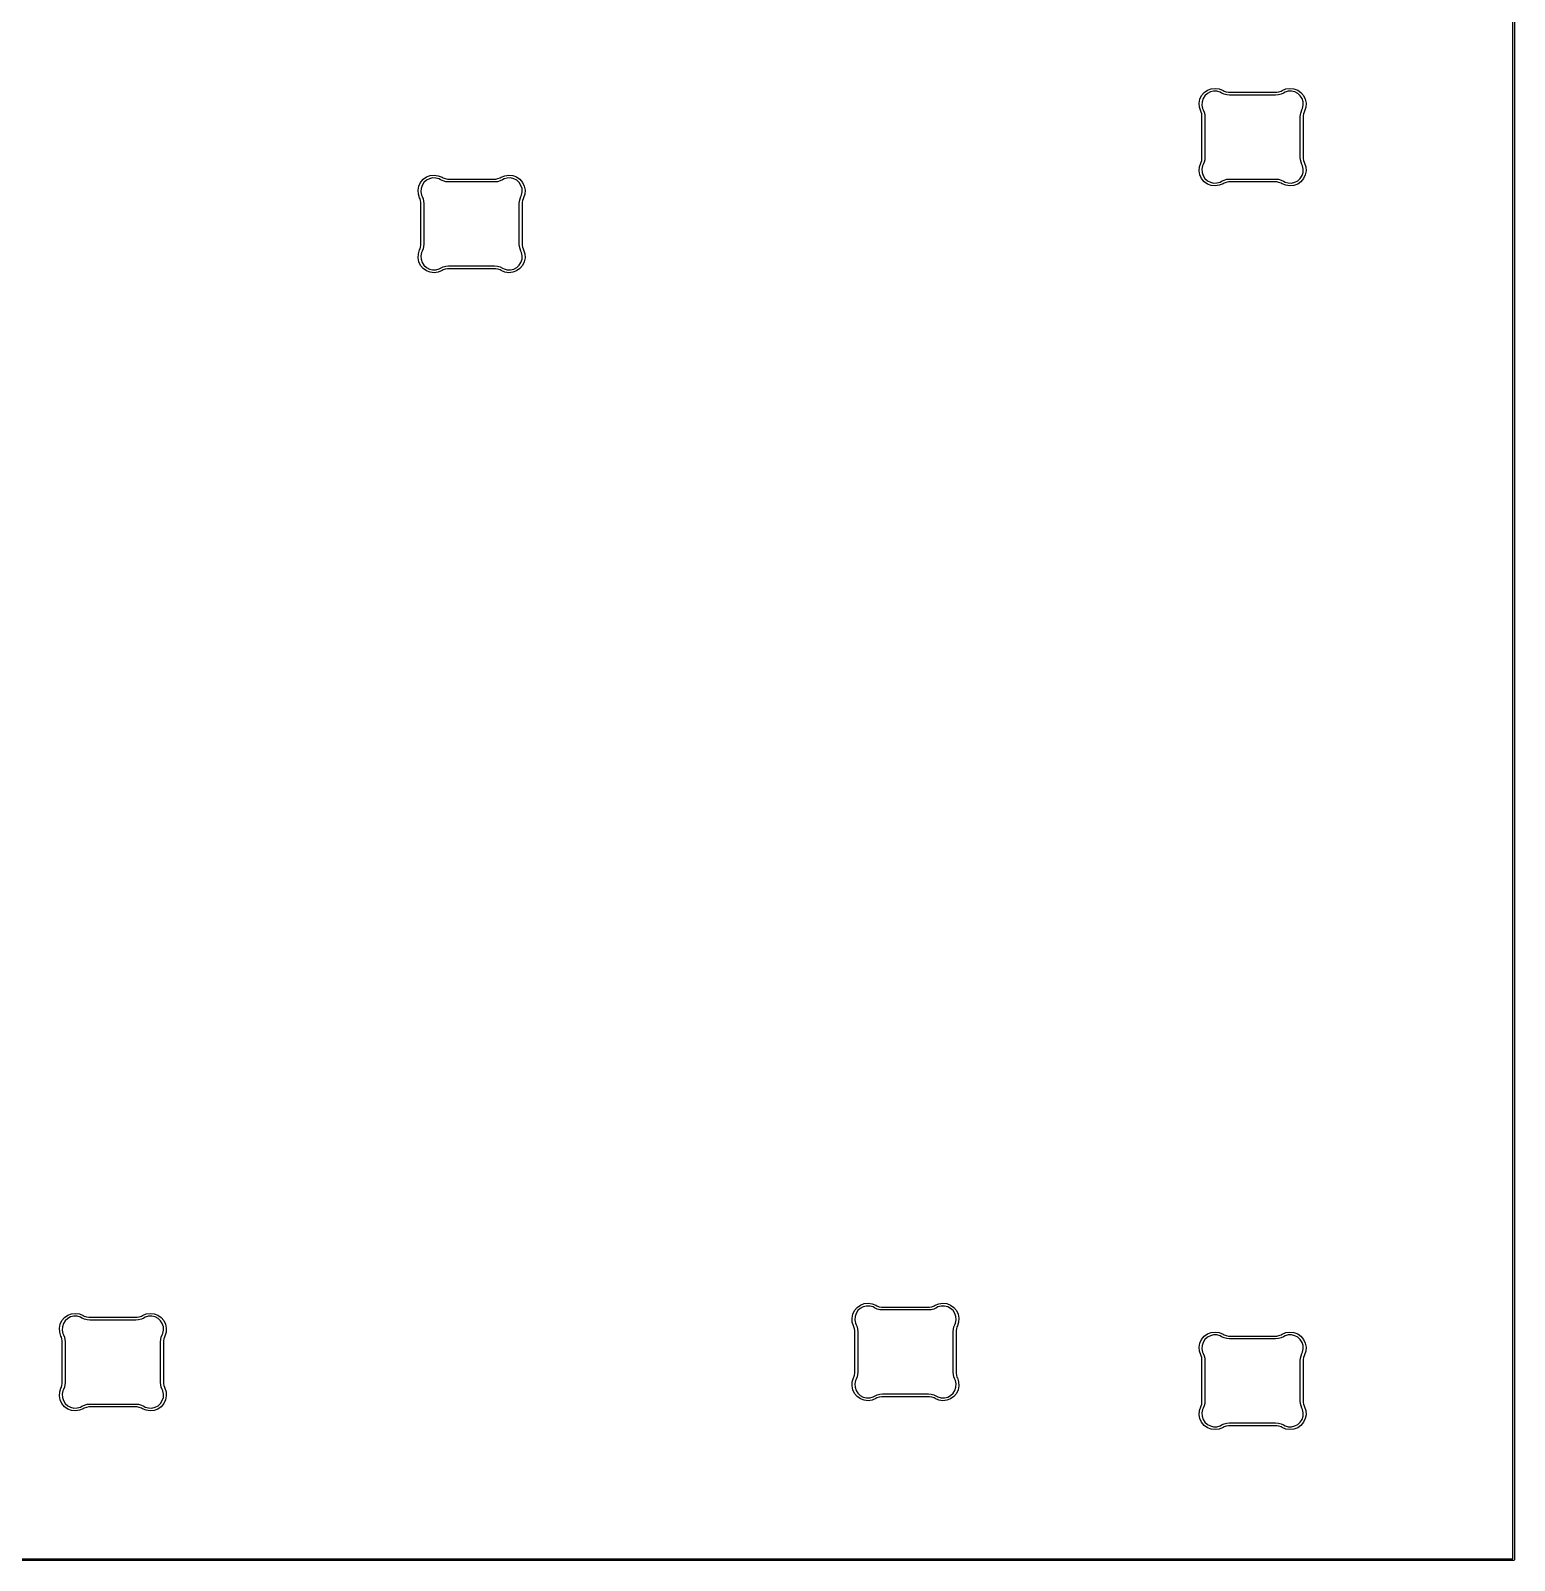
# Model space of a CAD drawing. Header units: millimetres. Extents: x 100 to 199.7, y -145.8 to -46.2.
# Drawn here: x 148.4 to 199.7, y -145.8 to -92.9 of the extents above; entities that cross this region are included whole.
import ezdxf

# ---------------------------------------------------------------- set-up
doc = ezdxf.new("R2010")
doc.units = ezdxf.units.MM
doc.layers.add('Edge.Cuts', color=254, linetype='CONTINUOUS', true_color=0xd0d2cd)

msp = doc.modelspace()

# ---------------------------------------------------------------- linework, layer by layer
at = {"layer": 'Edge.Cuts', "linetype": 'CONTINUOUS'}
for p, q in [((199.614999, -145.755), (199.614999, -46.215)), ((199.664999, -46.19), (199.664999, -145.78)), ((188.792804, -95.289729), (188.852749, -95.16346)), ((188.852749, -95.16346), (188.942589, -95.056379)), ((188.968122, -95.169029), (188.905854, -95.266035)), ((188.942589, -95.056379), (189.05652, -94.975403)), ((189.052832, -95.090851), (188.968122, -95.169029)), ((189.154513, -95.036552), (189.052832, -95.090851)), ((189.05652, -94.975403), (189.187184, -94.925762)), ((189.266598, -95.009638), (189.154513, -95.036552)), ((189.187184, -94.925762), (189.326142, -94.910661)), ((189.381849, -95.011848), (189.266598, -95.009638)), ((189.326142, -94.910661), (189.464419, -94.931077)), ((189.49282, -95.043038), (189.381849, -95.011848)), ((189.464419, -94.931077), (189.593085, -94.98569)), ((189.542633, -95.07203), (189.49282, -95.043038)), ((189.630208, -95.113332), (189.542633, -95.07203)), ((189.593085, -94.98569), (189.627432, -95.00572)), ((189.627432, -95.00572), (189.702065, -95.033179)), ((189.723668, -95.138636), (189.630208, -95.113332)), ((189.702065, -95.033179), (189.780356, -95.047124)), ((189.820117, -95.147159), (189.723668, -95.138636)), ((189.780356, -95.047124), (189.820117, -95.047159)), ((189.820117, -95.047159), (191.40902, -95.047159)), ((191.409022, -95.147159), (189.820117, -95.147159)), ((191.40902, -95.047159), (191.409023, -95.047158)), ((191.40903, -95.147157), (191.409022, -95.147159)), ((191.409023, -95.047158), (191.448784, -95.047123)), ((191.505472, -95.138635), (191.40903, -95.147157)), ((191.448784, -95.047123), (191.527075, -95.033178)), ((191.598932, -95.113331), (191.505472, -95.138635)), ((191.527075, -95.033178), (191.601708, -95.005719)), ((191.686507, -95.072029), (191.598932, -95.113331)), ((191.601708, -95.005719), (191.636055, -94.985689)), ((191.636055, -94.985689), (191.764721, -94.931076)), ((191.73632, -95.043037), (191.686507, -95.072029)), ((191.847291, -95.011847), (191.73632, -95.043037)), ((191.764721, -94.931076), (191.902998, -94.910661)), ((191.962542, -95.009638), (191.847291, -95.011847)), ((191.902998, -94.910661), (192.041956, -94.925762)), ((192.074627, -95.036552), (191.962542, -95.009638)), ((192.041956, -94.925762), (192.17262, -94.975403)), ((192.176308, -95.090851), (192.074627, -95.036552)), ((192.17262, -94.975403), (192.286551, -95.056379)), ((192.261018, -95.169029), (192.176308, -95.090851)), ((192.323286, -95.266035), (192.261018, -95.169029)), ((192.286551, -95.056379), (192.376391, -95.16346)), ((192.376391, -95.16346), (192.436336, -95.289729)), ((188.766624, -95.427032), (188.792804, -95.289729)), ((188.7759, -95.5665), (188.766624, -95.427032)), ((188.820032, -95.699117), (188.7759, -95.5665)), ((188.820033, -95.699123), (188.820032, -95.699117)), ((188.834656, -95.7295), (188.820033, -95.699123)), ((188.854522, -95.793932), (188.834656, -95.7295)), ((188.870051, -95.375606), (188.863024, -95.490663)), ((188.863024, -95.490663), (188.885227, -95.603775)), ((188.905854, -95.266035), (188.870051, -95.375606)), ((188.885227, -95.603775), (188.910137, -95.65575)), ((188.910137, -95.65575), (188.910137, -95.655751)), ((188.910137, -95.655751), (188.910139, -95.655753)), ((188.910139, -95.655753), (188.940148, -95.732252)), ((192.288989, -95.73225), (192.319003, -95.65575)), ((192.319003, -95.65575), (192.343912, -95.603775)), ((192.359089, -95.375606), (192.323286, -95.266035)), ((192.343912, -95.603775), (192.366116, -95.490663)), ((192.366116, -95.490663), (192.359089, -95.375606)), ((192.394482, -95.729501), (192.374614, -95.793932)), ((192.409105, -95.699126), (192.394482, -95.729501)), ((192.453239, -95.5665), (192.409105, -95.699126)), ((192.436336, -95.289729), (192.462516, -95.427032)), ((192.462516, -95.427032), (192.453239, -95.5665)), ((188.86457, -95.860605), (188.854522, -95.793932)), ((188.864571, -95.894316), (188.86457, -95.860605)), ((188.864571, -97.3), (188.864571, -95.894316)), ((188.940148, -95.732252), (188.958428, -95.812367)), ((188.958428, -95.812367), (188.964571, -95.894312)), ((188.964571, -95.894312), (188.96457, -95.894313)), ((188.96457, -95.894313), (188.964571, -95.894316)), ((188.964571, -95.894316), (188.964571, -97.3)), ((192.264569, -95.894316), (192.270708, -95.812368)), ((192.264569, -97.3), (192.264569, -95.894316)), ((192.270708, -95.812368), (192.288989, -95.73225)), ((192.374614, -95.793932), (192.364568, -95.860604)), ((192.364568, -95.860604), (192.364569, -95.894316)), ((192.364569, -95.894316), (192.364569, -97.3)), ((188.864572, -97.333712), (188.864571, -97.3)), ((188.964571, -97.3), (188.958432, -97.381948)), ((192.264569, -97.300001), (192.264569, -97.3)), ((192.270708, -97.381948), (192.264569, -97.300001)), ((192.364569, -97.300001), (192.364568, -97.333713)), ((192.364569, -97.3), (192.364569, -97.300001)), ((188.766623, -97.767283), (188.7759, -97.627815)), ((188.792803, -97.904586), (188.766623, -97.767283)), ((188.7759, -97.627815), (188.820035, -97.495189)), ((188.820035, -97.495187), (188.834658, -97.464815)), ((188.820035, -97.495189), (188.820035, -97.495187)), ((188.834658, -97.464815), (188.854526, -97.400384)), ((188.854526, -97.400384), (188.864572, -97.333712)), ((188.885227, -97.59054), (188.863023, -97.703653)), ((188.863023, -97.703653), (188.87005, -97.81871)), ((188.87005, -97.81871), (188.905853, -97.92828)), ((188.910137, -97.538565), (188.885227, -97.59054)), ((188.940151, -97.462066), (188.910137, -97.538565)), ((188.958432, -97.381948), (188.940151, -97.462066)), ((192.288989, -97.462066), (192.270708, -97.381948)), ((192.319001, -97.538562), (192.288989, -97.462066)), ((192.319002, -97.538566), (192.319001, -97.538562)), ((192.343912, -97.59054), (192.319002, -97.538566)), ((192.323285, -97.92828), (192.359088, -97.81871)), ((192.366116, -97.703653), (192.343912, -97.59054)), ((192.359088, -97.81871), (192.366116, -97.703653)), ((192.364568, -97.333713), (192.374614, -97.400385)), ((192.374614, -97.400385), (192.394482, -97.464815)), ((192.394482, -97.464815), (192.409103, -97.495187)), ((192.409103, -97.495187), (192.409106, -97.49519)), ((192.409106, -97.49519), (192.453239, -97.627816)), ((192.462516, -97.767284), (192.436336, -97.904586)), ((192.453239, -97.627816), (192.462516, -97.767284)), ((161.766626, -98.427032), (161.792806, -98.289729)), ((161.792806, -98.289729), (161.852751, -98.16346)), ((161.852751, -98.16346), (161.942591, -98.056379)), ((161.870053, -98.375606), (161.863026, -98.490663)), ((161.905856, -98.266035), (161.870053, -98.375606)), ((161.968124, -98.169029), (161.905856, -98.266035)), ((161.942591, -98.056379), (162.056522, -97.975403)), ((162.052834, -98.090851), (161.968124, -98.169029)), ((162.154515, -98.036552), (162.052834, -98.090851)), ((162.056522, -97.975403), (162.187186, -97.925762)), ((162.2666, -98.009638), (162.154515, -98.036552)), ((162.187186, -97.925762), (162.326144, -97.910661)), ((162.381851, -98.011847), (162.2666, -98.009638)), ((162.326144, -97.910661), (162.464421, -97.931076)), ((162.492822, -98.043037), (162.381851, -98.011847)), ((162.464421, -97.931076), (162.593087, -97.985689)), ((162.542635, -98.072029), (162.492822, -98.043037)), ((162.63021, -98.113331), (162.542635, -98.072029)), ((162.593087, -97.985689), (162.627434, -98.005719)), ((162.627434, -98.005719), (162.702067, -98.033178)), ((162.72367, -98.138635), (162.63021, -98.113331)), ((162.702067, -98.033178), (162.780358, -98.047123)), ((162.820111, -98.147157), (162.72367, -98.138635)), ((162.780358, -98.047123), (162.820119, -98.047158)), ((162.82012, -98.147159), (162.820111, -98.147157)), ((162.820119, -98.047158), (162.820122, -98.047159)), ((164.409025, -98.147159), (162.82012, -98.147159)), ((162.820122, -98.047159), (164.409025, -98.047159)), ((164.409025, -98.047159), (164.448786, -98.047124)), ((164.505474, -98.138636), (164.409025, -98.147159)), ((164.448786, -98.047124), (164.527077, -98.033179)), ((164.598934, -98.113332), (164.505474, -98.138636)), ((164.527077, -98.033179), (164.60171, -98.00572)), ((164.686509, -98.07203), (164.598934, -98.113332)), ((164.60171, -98.00572), (164.636057, -97.98569)), ((164.636057, -97.98569), (164.764723, -97.931077)), ((164.736322, -98.043038), (164.686509, -98.07203)), ((164.847293, -98.011848), (164.736322, -98.043038)), ((164.764723, -97.931077), (164.903, -97.910662)), ((164.962543, -98.009639), (164.847293, -98.011848)), ((164.903, -97.910662), (165.041958, -97.925763)), ((165.074629, -98.036553), (164.962543, -98.009639)), ((165.041958, -97.925763), (165.172622, -97.975404)), ((165.17631, -98.090852), (165.074629, -98.036553)), ((165.172622, -97.975404), (165.286553, -98.05638)), ((165.26102, -98.169029), (165.17631, -98.090852)), ((165.323287, -98.266036), (165.26102, -98.169029)), ((165.286553, -98.05638), (165.376392, -98.163461)), ((165.359091, -98.375606), (165.323287, -98.266036)), ((165.366118, -98.490663), (165.359091, -98.375606)), ((165.376392, -98.163461), (165.436338, -98.28973)), ((165.436338, -98.28973), (165.462518, -98.427032)), ((188.852748, -98.030856), (188.792803, -97.904586)), ((188.942588, -98.137937), (188.852748, -98.030856)), ((188.905853, -97.92828), (188.968121, -98.025287)), ((189.056519, -98.218913), (188.942588, -98.137937)), ((188.968121, -98.025287), (189.052831, -98.103465)), ((189.052831, -98.103465), (189.154512, -98.157764)), ((189.187183, -98.268555), (189.056519, -98.218913)), ((189.154512, -98.157764), (189.266598, -98.184679)), ((189.326142, -98.283655), (189.187183, -98.268555)), ((189.266598, -98.184679), (189.381848, -98.182469)), ((189.464419, -98.26324), (189.326142, -98.283655)), ((189.381848, -98.182469), (189.49282, -98.151279)), ((189.593085, -98.208627), (189.464419, -98.26324)), ((189.49282, -98.151279), (189.542633, -98.122287)), ((189.542633, -98.122287), (189.630208, -98.080985)), ((189.627432, -98.188597), (189.593085, -98.208627)), ((189.702065, -98.161138), (189.627432, -98.188597)), ((189.630208, -98.080985), (189.723668, -98.055681)), ((189.780356, -98.147192), (189.702065, -98.161138)), ((189.723668, -98.055681), (189.820118, -98.047158)), ((189.820118, -98.147158), (189.780356, -98.147192)), ((189.820118, -98.047158), (191.409022, -98.047158)), ((191.409022, -98.147158), (189.820118, -98.147158)), ((191.409022, -98.047158), (191.505471, -98.055681)), ((191.448783, -98.147193), (191.409022, -98.147158)), ((191.527074, -98.161138), (191.448783, -98.147193)), ((191.505471, -98.055681), (191.598931, -98.080985)), ((191.601707, -98.188597), (191.527074, -98.161138)), ((191.598931, -98.080985), (191.686497, -98.122282)), ((191.636054, -98.208627), (191.601707, -98.188597)), ((191.636065, -98.208629), (191.636054, -98.208627)), ((191.764721, -98.263238), (191.636065, -98.208629)), ((191.686497, -98.122282), (191.686507, -98.122285)), ((191.686507, -98.122285), (191.73632, -98.151277)), ((191.73632, -98.151277), (191.847291, -98.182467)), ((191.902998, -98.283653), (191.764721, -98.263238)), ((191.847291, -98.182467), (191.962541, -98.184676)), ((192.041956, -98.268553), (191.902998, -98.283653)), ((191.962541, -98.184676), (192.074626, -98.157762)), ((192.17262, -98.218911), (192.041956, -98.268553)), ((192.074626, -98.157762), (192.176308, -98.103463)), ((192.28655, -98.137935), (192.17262, -98.218911)), ((192.176308, -98.103463), (192.261017, -98.025286)), ((192.261017, -98.025286), (192.323285, -97.92828)), ((192.37639, -98.030855), (192.28655, -98.137935)), ((192.436336, -97.904586), (192.37639, -98.030855)), ((161.775903, -98.5665), (161.766626, -98.427032)), ((161.820037, -98.699126), (161.775903, -98.5665)), ((161.83466, -98.729501), (161.820037, -98.699126)), ((161.854528, -98.793932), (161.83466, -98.729501)), ((161.864574, -98.860604), (161.854528, -98.793932)), ((161.863026, -98.490663), (161.88523, -98.603775)), ((161.864573, -98.894315), (161.864574, -98.860604)), ((161.864573, -98.894316), (161.864573, -98.894315)), ((161.864573, -100.3), (161.864573, -98.894316)), ((161.88523, -98.603775), (161.910139, -98.65575)), ((161.910139, -98.65575), (161.940153, -98.73225)), ((161.940153, -98.73225), (161.958434, -98.812368)), ((161.958434, -98.812368), (161.964573, -98.894315)), ((161.964573, -98.894315), (161.964573, -98.894316)), ((161.964573, -98.894316), (161.964573, -100.3)), ((165.264571, -98.894315), (165.27071, -98.812368)), ((165.264571, -98.894316), (165.264571, -98.894315)), ((165.264571, -100.3), (165.264571, -98.894316)), ((165.27071, -98.812368), (165.288991, -98.73225)), ((165.288991, -98.73225), (165.319003, -98.655753)), ((165.319003, -98.655753), (165.319004, -98.65575)), ((165.319004, -98.65575), (165.343914, -98.603775)), ((165.343914, -98.603775), (165.366118, -98.490663)), ((165.374616, -98.793931), (165.36457, -98.860603)), ((165.36457, -98.860603), (165.364571, -98.894315)), ((165.364571, -98.894315), (165.364571, -98.894316)), ((165.364571, -98.894316), (165.364571, -100.3)), ((165.394484, -98.729501), (165.374616, -98.793931)), ((165.409105, -98.699128), (165.394484, -98.729501)), ((165.409108, -98.699126), (165.409105, -98.699128)), ((165.453241, -98.5665), (165.409108, -98.699126)), ((165.462518, -98.427032), (165.453241, -98.5665)), ((161.820038, -100.495187), (161.83466, -100.464815)), ((161.83466, -100.464815), (161.854528, -100.400385)), ((161.854528, -100.400385), (161.864574, -100.333713)), ((161.864573, -100.300001), (161.864573, -100.3)), ((161.864574, -100.333713), (161.864573, -100.300001)), ((161.940153, -100.462066), (161.91014, -100.538562)), ((161.958434, -100.381948), (161.940153, -100.462066)), ((161.964573, -100.300001), (161.958434, -100.381948)), ((161.964573, -100.3), (161.964573, -100.300001)), ((165.27071, -100.381948), (165.264571, -100.3)), ((165.288991, -100.462066), (165.27071, -100.381948)), ((165.319005, -100.538565), (165.288991, -100.462066)), ((165.364571, -100.3), (165.36457, -100.333712)), ((165.36457, -100.333712), (165.374616, -100.400384)), ((165.374616, -100.400384), (165.394484, -100.464815)), ((165.394484, -100.464815), (165.409106, -100.495187)), ((161.766626, -100.767284), (161.775903, -100.627816)), ((161.792806, -100.904586), (161.766626, -100.767284)), ((161.775903, -100.627816), (161.820036, -100.49519)), ((161.852752, -101.030855), (161.792806, -100.904586)), ((161.820036, -100.49519), (161.820038, -100.495187)), ((161.88523, -100.59054), (161.863026, -100.703653)), ((161.863026, -100.703653), (161.870054, -100.81871)), ((161.870054, -100.81871), (161.905857, -100.92828)), ((161.91014, -100.538566), (161.88523, -100.59054)), ((161.905857, -100.92828), (161.968125, -101.025286)), ((161.91014, -100.538562), (161.91014, -100.538566)), ((165.261021, -101.025287), (165.323289, -100.92828)), ((165.343915, -100.59054), (165.319005, -100.538565)), ((165.323289, -100.92828), (165.359092, -100.81871)), ((165.366119, -100.703653), (165.343915, -100.59054)), ((165.359092, -100.81871), (165.366119, -100.703653)), ((165.436339, -100.904586), (165.376394, -101.030856)), ((165.409106, -100.495187), (165.409107, -100.495189)), ((165.409107, -100.495189), (165.453242, -100.627815)), ((165.462519, -100.767283), (165.436339, -100.904586)), ((165.453242, -100.627815), (165.462519, -100.767283)), ((161.942592, -101.137935), (161.852752, -101.030855)), ((162.056522, -101.218911), (161.942592, -101.137935)), ((161.968125, -101.025286), (162.052834, -101.103463)), ((162.052834, -101.103463), (162.154516, -101.157762)), ((162.187186, -101.268553), (162.056522, -101.218911)), ((162.154516, -101.157762), (162.266601, -101.184676)), ((162.326144, -101.283653), (162.187186, -101.268553)), ((162.266601, -101.184676), (162.381851, -101.182467)), ((162.464421, -101.263238), (162.326144, -101.283653)), ((162.381851, -101.182467), (162.492822, -101.151277)), ((162.593076, -101.208629), (162.464421, -101.263238)), ((162.492822, -101.151277), (162.542635, -101.122285)), ((162.542635, -101.122285), (162.542644, -101.122282)), ((162.542644, -101.122282), (162.630211, -101.080985)), ((162.593088, -101.208627), (162.593076, -101.208629)), ((162.627435, -101.188597), (162.593088, -101.208627)), ((162.702068, -101.161138), (162.627435, -101.188597)), ((162.630211, -101.080985), (162.723671, -101.055681)), ((162.780359, -101.147193), (162.702068, -101.161138)), ((162.723671, -101.055681), (162.82012, -101.047158)), ((162.82012, -101.147158), (162.780359, -101.147193)), ((162.82012, -101.047158), (164.409024, -101.047158)), ((164.409024, -101.147158), (162.82012, -101.147158)), ((164.409024, -101.047158), (164.505474, -101.055681)), ((164.448786, -101.147192), (164.409024, -101.147158)), ((164.527077, -101.161138), (164.448786, -101.147192)), ((164.505474, -101.055681), (164.598934, -101.080985)), ((164.60171, -101.188597), (164.527077, -101.161138)), ((164.598934, -101.080985), (164.686509, -101.122287)), ((164.636057, -101.208627), (164.60171, -101.188597)), ((164.764723, -101.26324), (164.636057, -101.208627)), ((164.686509, -101.122287), (164.736322, -101.151279)), ((164.736322, -101.151279), (164.847294, -101.182469)), ((164.903, -101.283655), (164.764723, -101.26324)), ((164.847294, -101.182469), (164.962544, -101.184679)), ((165.041959, -101.268555), (164.903, -101.283655)), ((164.962544, -101.184679), (165.07463, -101.157764)), ((165.172623, -101.218913), (165.041959, -101.268555)), ((165.07463, -101.157764), (165.176311, -101.103465)), ((165.286554, -101.137937), (165.172623, -101.218913)), ((165.176311, -101.103465), (165.261021, -101.025287)), ((165.376394, -101.030856), (165.286554, -101.137937)), ((176.942591, -137.056379), (177.056522, -136.975403)), ((177.056522, -136.975403), (177.187186, -136.925762)), ((177.187186, -136.925762), (177.326144, -136.910661)), ((177.326144, -136.910661), (177.464421, -136.931076)), ((177.464421, -136.931076), (177.593087, -136.985689)), ((177.593087, -136.985689), (177.627434, -137.005719)), ((179.60171, -137.00572), (179.636057, -136.98569)), ((179.636057, -136.98569), (179.764723, -136.931077)), ((179.764723, -136.931077), (179.903, -136.910662)), ((179.903, -136.910662), (180.041958, -136.925763)), ((180.041958, -136.925763), (180.172622, -136.975404)), ((180.172622, -136.975404), (180.286553, -137.05638)), ((149.45275, -137.516302), (149.54259, -137.409221)), ((149.54259, -137.409221), (149.656521, -137.328245)), ((149.652833, -137.443693), (149.568123, -137.521871)), ((149.754514, -137.389394), (149.652833, -137.443693)), ((149.656521, -137.328245), (149.787185, -137.278604)), ((149.866599, -137.36248), (149.754514, -137.389394)), ((149.787185, -137.278604), (149.926143, -137.263503)), ((149.98185, -137.36469), (149.866599, -137.36248)), ((149.926143, -137.263503), (150.06442, -137.283919)), ((150.092821, -137.39588), (149.98185, -137.36469)), ((150.06442, -137.283919), (150.193086, -137.338532)), ((150.142634, -137.424872), (150.092821, -137.39588)), ((150.230209, -137.466174), (150.142634, -137.424872)), ((150.193086, -137.338532), (150.227433, -137.358562)), ((150.227433, -137.358562), (150.302066, -137.386021)), ((150.323669, -137.491478), (150.230209, -137.466174)), ((150.302066, -137.386021), (150.380357, -137.399966)), ((150.420118, -137.500001), (150.323669, -137.491478)), ((150.380357, -137.399966), (150.420118, -137.400001)), ((150.420118, -137.400001), (152.009021, -137.400001)), ((152.009023, -137.500001), (150.420118, -137.500001)), ((152.009021, -137.400001), (152.009024, -137.4)), ((152.009031, -137.499999), (152.009023, -137.500001)), ((152.009024, -137.4), (152.048785, -137.399965)), ((152.105473, -137.491477), (152.009031, -137.499999)), ((152.048785, -137.399965), (152.127076, -137.38602)), ((152.198933, -137.466173), (152.105473, -137.491477)), ((152.127076, -137.38602), (152.201709, -137.358561)), ((152.286508, -137.424871), (152.198933, -137.466173)), ((152.201709, -137.358561), (152.236056, -137.338531)), ((152.236056, -137.338531), (152.364722, -137.283918)), ((152.336321, -137.395879), (152.286508, -137.424871)), ((152.447292, -137.364689), (152.336321, -137.395879)), ((152.364722, -137.283918), (152.502999, -137.263503)), ((152.562543, -137.36248), (152.447292, -137.364689)), ((152.502999, -137.263503), (152.641957, -137.278604)), ((152.674628, -137.389394), (152.562543, -137.36248)), ((152.641957, -137.278604), (152.772621, -137.328245)), ((152.776309, -137.443693), (152.674628, -137.389394)), ((152.772621, -137.328245), (152.886552, -137.409221)), ((152.861019, -137.521871), (152.776309, -137.443693)), ((152.886552, -137.409221), (152.976392, -137.516302)), ((176.766626, -137.427032), (176.792806, -137.289729)), ((176.775903, -137.5665), (176.766626, -137.427032)), ((176.792806, -137.289729), (176.852751, -137.16346)), ((176.852751, -137.16346), (176.942591, -137.056379)), ((176.870053, -137.375606), (176.863026, -137.490663)), ((176.863026, -137.490663), (176.88523, -137.603775)), ((176.905856, -137.266035), (176.870053, -137.375606)), ((176.968124, -137.169029), (176.905856, -137.266035)), ((177.052834, -137.090851), (176.968124, -137.169029)), ((177.154515, -137.036552), (177.052834, -137.090851)), ((177.2666, -137.009638), (177.154515, -137.036552)), ((177.381851, -137.011847), (177.2666, -137.009638)), ((177.492822, -137.043037), (177.381851, -137.011847)), ((177.542635, -137.072029), (177.492822, -137.043037)), ((177.63021, -137.113331), (177.542635, -137.072029)), ((177.627434, -137.005719), (177.702067, -137.033178)), ((177.72367, -137.138635), (177.63021, -137.113331)), ((177.702067, -137.033178), (177.780358, -137.047123)), ((177.820111, -137.147157), (177.72367, -137.138635)), ((177.780358, -137.047123), (177.820119, -137.047158)), ((177.82012, -137.147159), (177.820111, -137.147157)), ((177.820119, -137.047158), (177.820122, -137.047159)), ((179.409025, -137.147159), (177.82012, -137.147159)), ((177.820122, -137.047159), (179.409025, -137.047159)), ((179.409025, -137.047159), (179.448786, -137.047124)), ((179.505474, -137.138636), (179.409025, -137.147159)), ((179.448786, -137.047124), (179.527077, -137.033179)), ((179.598934, -137.113332), (179.505474, -137.138636)), ((179.527077, -137.033179), (179.60171, -137.00572)), ((179.686509, -137.07203), (179.598934, -137.113332)), ((179.736322, -137.043038), (179.686509, -137.07203)), ((179.847293, -137.011848), (179.736322, -137.043038)), ((179.962543, -137.009639), (179.847293, -137.011848)), ((180.074629, -137.036553), (179.962543, -137.009639)), ((180.17631, -137.090852), (180.074629, -137.036553)), ((180.26102, -137.169029), (180.17631, -137.090852)), ((180.323287, -137.266036), (180.26102, -137.169029)), ((180.286553, -137.05638), (180.376392, -137.163461)), ((180.359091, -137.375606), (180.323287, -137.266036)), ((180.343914, -137.603775), (180.366118, -137.490663)), ((180.366118, -137.490663), (180.359091, -137.375606)), ((180.376392, -137.163461), (180.436338, -137.28973)), ((180.436338, -137.28973), (180.462518, -137.427032)), ((180.462518, -137.427032), (180.453241, -137.5665)), ((149.366625, -137.779874), (149.392805, -137.642571)), ((149.375901, -137.919342), (149.366625, -137.779874)), ((149.420033, -138.051959), (149.375901, -137.919342)), ((149.392805, -137.642571), (149.45275, -137.516302)), ((149.470052, -137.728448), (149.463025, -137.843505)), ((149.463025, -137.843505), (149.485228, -137.956617)), ((149.505855, -137.618877), (149.470052, -137.728448)), ((149.485228, -137.956617), (149.510138, -138.008592)), ((149.568123, -137.521871), (149.505855, -137.618877)), ((149.510138, -138.008592), (149.510138, -138.008593)), ((149.510138, -138.008593), (149.51014, -138.008595)), ((149.51014, -138.008595), (149.540149, -138.085094)), ((152.923287, -137.618877), (152.861019, -137.521871)), ((152.88899, -138.085092), (152.919004, -138.008592)), ((152.919004, -138.008592), (152.943913, -137.956617)), ((152.95909, -137.728448), (152.923287, -137.618877)), ((152.943913, -137.956617), (152.966117, -137.843505)), ((152.966117, -137.843505), (152.95909, -137.728448)), ((152.976392, -137.516302), (153.036337, -137.642571)), ((153.05324, -137.919342), (153.009106, -138.051968)), ((153.036337, -137.642571), (153.062517, -137.779874)), ((153.062517, -137.779874), (153.05324, -137.919342)), ((176.820037, -137.699126), (176.775903, -137.5665)), ((176.83466, -137.729501), (176.820037, -137.699126)), ((176.854528, -137.793932), (176.83466, -137.729501)), ((176.864574, -137.860604), (176.854528, -137.793932)), ((176.864573, -137.894315), (176.864574, -137.860604)), ((176.864573, -137.894316), (176.864573, -137.894315)), ((176.864573, -139.3), (176.864573, -137.894316)), ((176.88523, -137.603775), (176.910139, -137.65575)), ((176.910139, -137.65575), (176.940153, -137.73225)), ((176.940153, -137.73225), (176.958434, -137.812368)), ((176.958434, -137.812368), (176.964573, -137.894315)), ((176.964573, -137.894315), (176.964573, -137.894316)), ((176.964573, -137.894316), (176.964573, -139.3)), ((180.264571, -137.894315), (180.27071, -137.812368)), ((180.264571, -137.894316), (180.264571, -137.894315)), ((180.264571, -139.3), (180.264571, -137.894316)), ((180.27071, -137.812368), (180.288991, -137.73225)), ((180.288991, -137.73225), (180.319003, -137.655753)), ((180.319003, -137.655753), (180.319004, -137.65575)), ((180.319004, -137.65575), (180.343914, -137.603775)), ((180.374616, -137.793931), (180.36457, -137.860603)), ((180.36457, -137.860603), (180.364571, -137.894315)), ((180.364571, -137.894315), (180.364571, -137.894316)), ((180.364571, -137.894316), (180.364571, -139.3)), ((180.394484, -137.729501), (180.374616, -137.793931)), ((180.409105, -137.699128), (180.394484, -137.729501)), ((180.409108, -137.699126), (180.409105, -137.699128)), ((180.453241, -137.5665), (180.409108, -137.699126)), ((188.942589, -138.056379), (189.05652, -137.975403)), ((189.154513, -138.036552), (189.052832, -138.090851)), ((189.05652, -137.975403), (189.187184, -137.925762)), ((189.266598, -138.009638), (189.154513, -138.036552)), ((189.187184, -137.925762), (189.326142, -137.910661)), ((189.381849, -138.011848), (189.266598, -138.009638)), ((189.326142, -137.910661), (189.464419, -137.931077)), ((189.49282, -138.043038), (189.381849, -138.011848)), ((189.464419, -137.931077), (189.593085, -137.98569)), ((189.542633, -138.07203), (189.49282, -138.043038)), ((189.593085, -137.98569), (189.627432, -138.00572)), ((189.627432, -138.00572), (189.702065, -138.033179)), ((189.702065, -138.033179), (189.780356, -138.047124)), ((191.448784, -138.047123), (191.527075, -138.033178)), ((191.527075, -138.033178), (191.601708, -138.005719)), ((191.601708, -138.005719), (191.636055, -137.985689)), ((191.636055, -137.985689), (191.764721, -137.931076)), ((191.73632, -138.043037), (191.686507, -138.072029)), ((191.847291, -138.011847), (191.73632, -138.043037)), ((191.764721, -137.931076), (191.902998, -137.910661)), ((191.962542, -138.009638), (191.847291, -138.011847)), ((191.902998, -137.910661), (192.041956, -137.925762)), ((192.074627, -138.036552), (191.962542, -138.009638)), ((192.041956, -137.925762), (192.17262, -137.975403)), ((192.176308, -138.090851), (192.074627, -138.036552)), ((192.17262, -137.975403), (192.286551, -138.056379)), ((149.420034, -138.051965), (149.420033, -138.051959)), ((149.434657, -138.082342), (149.420034, -138.051965)), ((149.454523, -138.146774), (149.434657, -138.082342)), ((149.464571, -138.213447), (149.454523, -138.146774)), ((149.464572, -138.247158), (149.464571, -138.213447)), ((149.464572, -139.652842), (149.464572, -138.247158)), ((149.540149, -138.085094), (149.558429, -138.165209)), ((149.558429, -138.165209), (149.564572, -138.247154)), ((149.564572, -138.247154), (149.564571, -138.247155)), ((149.564571, -138.247155), (149.564572, -138.247158)), ((149.564572, -138.247158), (149.564572, -139.652842)), ((152.86457, -138.247158), (152.870709, -138.16521)), ((152.86457, -139.652842), (152.86457, -138.247158)), ((152.870709, -138.16521), (152.88899, -138.085092)), ((152.974615, -138.146774), (152.964569, -138.213446)), ((152.964569, -138.213446), (152.96457, -138.247158)), ((152.96457, -138.247158), (152.96457, -139.652842)), ((152.994483, -138.082343), (152.974615, -138.146774)), ((153.009106, -138.051968), (152.994483, -138.082343)), ((188.766624, -138.427032), (188.792804, -138.289729)), ((188.7759, -138.5665), (188.766624, -138.427032)), ((188.820032, -138.699117), (188.7759, -138.5665)), ((188.792804, -138.289729), (188.852749, -138.16346)), ((188.852749, -138.16346), (188.942589, -138.056379)), ((188.870051, -138.375606), (188.863024, -138.490663)), ((188.863024, -138.490663), (188.885227, -138.603775)), ((188.905854, -138.266035), (188.870051, -138.375606)), ((188.968122, -138.169029), (188.905854, -138.266035)), ((189.052832, -138.090851), (188.968122, -138.169029)), ((189.630208, -138.113332), (189.542633, -138.07203)), ((189.723668, -138.138636), (189.630208, -138.113332)), ((189.820117, -138.147159), (189.723668, -138.138636)), ((189.780356, -138.047124), (189.820117, -138.047159)), ((189.820117, -138.047159), (191.40902, -138.047159)), ((191.409022, -138.147159), (189.820117, -138.147159)), ((191.40902, -138.047159), (191.409023, -138.047158)), ((191.40903, -138.147157), (191.409022, -138.147159)), ((191.409023, -138.047158), (191.448784, -138.047123)), ((191.505472, -138.138635), (191.40903, -138.147157)), ((191.598932, -138.113331), (191.505472, -138.138635)), ((191.686507, -138.072029), (191.598932, -138.113331)), ((192.261018, -138.169029), (192.176308, -138.090851)), ((192.323286, -138.266035), (192.261018, -138.169029)), ((192.286551, -138.056379), (192.376391, -138.16346)), ((192.359089, -138.375606), (192.323286, -138.266035)), ((192.343912, -138.603775), (192.366116, -138.490663)), ((192.366116, -138.490663), (192.359089, -138.375606)), ((192.376391, -138.16346), (192.436336, -138.289729)), ((192.453239, -138.5665), (192.409105, -138.699126)), ((192.436336, -138.289729), (192.462516, -138.427032)), ((192.462516, -138.427032), (192.453239, -138.5665)), ((188.820033, -138.699123), (188.820032, -138.699117)), ((188.834656, -138.7295), (188.820033, -138.699123)), ((188.854522, -138.793932), (188.834656, -138.7295)), ((188.86457, -138.860605), (188.854522, -138.793932)), ((188.864571, -138.894316), (188.86457, -138.860605)), ((188.864571, -140.3), (188.864571, -138.894316)), ((188.885227, -138.603775), (188.910137, -138.65575)), ((188.910137, -138.65575), (188.910137, -138.655751)), ((188.910137, -138.655751), (188.910139, -138.655753)), ((188.910139, -138.655753), (188.940148, -138.732252)), ((188.940148, -138.732252), (188.958428, -138.812367)), ((188.958428, -138.812367), (188.964571, -138.894312)), ((188.964571, -138.894312), (188.96457, -138.894313)), ((188.96457, -138.894313), (188.964571, -138.894316)), ((188.964571, -138.894316), (188.964571, -140.3)), ((192.264569, -138.894316), (192.270708, -138.812368)), ((192.264569, -140.3), (192.264569, -138.894316)), ((192.270708, -138.812368), (192.288989, -138.73225)), ((192.288989, -138.73225), (192.319003, -138.65575)), ((192.319003, -138.65575), (192.343912, -138.603775)), ((192.374614, -138.793932), (192.364568, -138.860604)), ((192.364568, -138.860604), (192.364569, -138.894316)), ((192.364569, -138.894316), (192.364569, -140.3)), ((192.394482, -138.729501), (192.374614, -138.793932)), ((192.409105, -138.699126), (192.394482, -138.729501)), ((176.766626, -139.767284), (176.775903, -139.627816)), ((176.775903, -139.627816), (176.820036, -139.49519)), ((176.820036, -139.49519), (176.820038, -139.495187)), ((176.820038, -139.495187), (176.83466, -139.464815)), ((176.83466, -139.464815), (176.854528, -139.400385)), ((176.854528, -139.400385), (176.864574, -139.333713)), ((176.88523, -139.59054), (176.863026, -139.703653)), ((176.864573, -139.300001), (176.864573, -139.3)), ((176.864574, -139.333713), (176.864573, -139.300001)), ((176.91014, -139.538566), (176.88523, -139.59054)), ((176.940153, -139.462066), (176.91014, -139.538562)), ((176.91014, -139.538562), (176.91014, -139.538566)), ((176.958434, -139.381948), (176.940153, -139.462066)), ((176.964573, -139.300001), (176.958434, -139.381948)), ((176.964573, -139.3), (176.964573, -139.300001)), ((180.27071, -139.381948), (180.264571, -139.3)), ((180.288991, -139.462066), (180.27071, -139.381948)), ((180.319005, -139.538565), (180.288991, -139.462066)), ((180.343915, -139.59054), (180.319005, -139.538565)), ((180.366119, -139.703653), (180.343915, -139.59054)), ((180.364571, -139.3), (180.36457, -139.333712)), ((180.36457, -139.333712), (180.374616, -139.400384)), ((180.374616, -139.400384), (180.394484, -139.464815)), ((180.394484, -139.464815), (180.409106, -139.495187)), ((180.409106, -139.495187), (180.409107, -139.495189)), ((180.409107, -139.495189), (180.453242, -139.627815)), ((180.453242, -139.627815), (180.462519, -139.767283)), ((149.366624, -140.120125), (149.375901, -139.980657)), ((149.392804, -140.257428), (149.366624, -140.120125)), ((149.375901, -139.980657), (149.420036, -139.848031)), ((149.420036, -139.848029), (149.434659, -139.817657)), ((149.420036, -139.848031), (149.420036, -139.848029)), ((149.434659, -139.817657), (149.454527, -139.753226)), ((149.454527, -139.753226), (149.464573, -139.686554)), ((149.485228, -139.943382), (149.463024, -140.056495)), ((149.463024, -140.056495), (149.470051, -140.171552)), ((149.464573, -139.686554), (149.464572, -139.652842)), ((149.510138, -139.891407), (149.485228, -139.943382)), ((149.540152, -139.814908), (149.510138, -139.891407)), ((149.558433, -139.73479), (149.540152, -139.814908)), ((149.564572, -139.652842), (149.558433, -139.73479)), ((152.86457, -139.652843), (152.86457, -139.652842)), ((152.870709, -139.73479), (152.86457, -139.652843)), ((152.88899, -139.814908), (152.870709, -139.73479)), ((152.919002, -139.891404), (152.88899, -139.814908)), ((152.919003, -139.891408), (152.919002, -139.891404)), ((152.943913, -139.943382), (152.919003, -139.891408)), ((152.966117, -140.056495), (152.943913, -139.943382)), ((152.959089, -140.171552), (152.966117, -140.056495)), ((152.96457, -139.652843), (152.964569, -139.686555)), ((152.964569, -139.686555), (152.974615, -139.753227)), ((152.96457, -139.652842), (152.96457, -139.652843)), ((152.974615, -139.753227), (152.994483, -139.817657)), ((152.994483, -139.817657), (153.009104, -139.848029)), ((153.009104, -139.848029), (153.009107, -139.848032)), ((153.009107, -139.848032), (153.05324, -139.980658)), ((153.062517, -140.120126), (153.036337, -140.257428)), ((153.05324, -139.980658), (153.062517, -140.120126)), ((176.792806, -139.904586), (176.766626, -139.767284)), ((176.852752, -140.030855), (176.792806, -139.904586)), ((176.942592, -140.137935), (176.852752, -140.030855)), ((176.863026, -139.703653), (176.870054, -139.81871)), ((176.870054, -139.81871), (176.905857, -139.92828)), ((176.905857, -139.92828), (176.968125, -140.025286)), ((177.056522, -140.218911), (176.942592, -140.137935)), ((176.968125, -140.025286), (177.052834, -140.103463)), ((177.052834, -140.103463), (177.154516, -140.157762)), ((177.154516, -140.157762), (177.266601, -140.184676)), ((177.381851, -140.182467), (177.492822, -140.151277)), ((177.492822, -140.151277), (177.542635, -140.122285)), ((177.542635, -140.122285), (177.542644, -140.122282)), ((177.542644, -140.122282), (177.630211, -140.080985)), ((177.630211, -140.080985), (177.723671, -140.055681)), ((177.780359, -140.147193), (177.702068, -140.161138)), ((177.723671, -140.055681), (177.82012, -140.047158)), ((177.82012, -140.147158), (177.780359, -140.147193)), ((177.82012, -140.047158), (179.409024, -140.047158)), ((179.409024, -140.147158), (177.82012, -140.147158)), ((179.409024, -140.047158), (179.505474, -140.055681)), ((179.448786, -140.147192), (179.409024, -140.147158)), ((179.527077, -140.161138), (179.448786, -140.147192)), ((179.505474, -140.055681), (179.598934, -140.080985)), ((179.598934, -140.080985), (179.686509, -140.122287)), ((179.686509, -140.122287), (179.736322, -140.151279)), ((179.736322, -140.151279), (179.847294, -140.182469)), ((179.962544, -140.184679), (180.07463, -140.157764)), ((180.07463, -140.157764), (180.176311, -140.103465)), ((180.286554, -140.137937), (180.172623, -140.218913)), ((180.176311, -140.103465), (180.261021, -140.025287)), ((180.261021, -140.025287), (180.323289, -139.92828)), ((180.376394, -140.030856), (180.286554, -140.137937)), ((180.323289, -139.92828), (180.359092, -139.81871)), ((180.359092, -139.81871), (180.366119, -139.703653)), ((180.436339, -139.904586), (180.376394, -140.030856)), ((180.462519, -139.767283), (180.436339, -139.904586)), ((149.452749, -140.383698), (149.392804, -140.257428)), ((149.542589, -140.490779), (149.452749, -140.383698)), ((149.470051, -140.171552), (149.505854, -140.281122)), ((149.505854, -140.281122), (149.568122, -140.378129)), ((149.65652, -140.571755), (149.542589, -140.490779)), ((149.568122, -140.378129), (149.652832, -140.456307)), ((149.652832, -140.456307), (149.754513, -140.510606)), ((149.787184, -140.621397), (149.65652, -140.571755)), ((149.754513, -140.510606), (149.866599, -140.537521)), ((149.926143, -140.636497), (149.787184, -140.621397)), ((149.866599, -140.537521), (149.981849, -140.535311)), ((150.06442, -140.616082), (149.926143, -140.636497)), ((149.981849, -140.535311), (150.092821, -140.504121)), ((150.193086, -140.561469), (150.06442, -140.616082)), ((150.092821, -140.504121), (150.142634, -140.475129)), ((150.142634, -140.475129), (150.230209, -140.433827)), ((150.227433, -140.541439), (150.193086, -140.561469)), ((150.302066, -140.51398), (150.227433, -140.541439)), ((150.230209, -140.433827), (150.323669, -140.408523)), ((150.380357, -140.500034), (150.302066, -140.51398)), ((150.323669, -140.408523), (150.420119, -140.4)), ((150.420119, -140.5), (150.380357, -140.500034)), ((150.420119, -140.4), (152.009023, -140.4)), ((152.009023, -140.5), (150.420119, -140.5)), ((152.009023, -140.4), (152.105472, -140.408523)), ((152.048784, -140.500035), (152.009023, -140.5)), ((152.127075, -140.51398), (152.048784, -140.500035)), ((152.105472, -140.408523), (152.198932, -140.433827)), ((152.201708, -140.541439), (152.127075, -140.51398)), ((152.198932, -140.433827), (152.286498, -140.475124)), ((152.236055, -140.561469), (152.201708, -140.541439)), ((152.236066, -140.561471), (152.236055, -140.561469)), ((152.364722, -140.61608), (152.236066, -140.561471)), ((152.286498, -140.475124), (152.286508, -140.475127)), ((152.286508, -140.475127), (152.336321, -140.504119)), ((152.336321, -140.504119), (152.447292, -140.535309)), ((152.502999, -140.636495), (152.364722, -140.61608)), ((152.447292, -140.535309), (152.562542, -140.537518)), ((152.641957, -140.621395), (152.502999, -140.636495)), ((152.562542, -140.537518), (152.674627, -140.510604)), ((152.772621, -140.571753), (152.641957, -140.621395)), ((152.674627, -140.510604), (152.776309, -140.456305)), ((152.886551, -140.490777), (152.772621, -140.571753)), ((152.776309, -140.456305), (152.861018, -140.378128)), ((152.861018, -140.378128), (152.923286, -140.281122)), ((152.976391, -140.383697), (152.886551, -140.490777)), ((152.923286, -140.281122), (152.959089, -140.171552)), ((153.036337, -140.257428), (152.976391, -140.383697)), ((177.187186, -140.268553), (177.056522, -140.218911)), ((177.326144, -140.283653), (177.187186, -140.268553)), ((177.266601, -140.184676), (177.381851, -140.182467)), ((177.464421, -140.263238), (177.326144, -140.283653)), ((177.593076, -140.208629), (177.464421, -140.263238)), ((177.593088, -140.208627), (177.593076, -140.208629)), ((177.627435, -140.188597), (177.593088, -140.208627)), ((177.702068, -140.161138), (177.627435, -140.188597)), ((179.60171, -140.188597), (179.527077, -140.161138)), ((179.636057, -140.208627), (179.60171, -140.188597)), ((179.764723, -140.26324), (179.636057, -140.208627)), ((179.903, -140.283655), (179.764723, -140.26324)), ((179.847294, -140.182469), (179.962544, -140.184679)), ((180.041959, -140.268555), (179.903, -140.283655)), ((180.172623, -140.218913), (180.041959, -140.268555)), ((188.766623, -140.767283), (188.7759, -140.627815)), ((188.7759, -140.627815), (188.820035, -140.495189)), ((188.820035, -140.495187), (188.834658, -140.464815)), ((188.820035, -140.495189), (188.820035, -140.495187)), ((188.834658, -140.464815), (188.854526, -140.400384)), ((188.854526, -140.400384), (188.864572, -140.333712)), ((188.885227, -140.59054), (188.863023, -140.703653)), ((188.864572, -140.333712), (188.864571, -140.3)), ((188.910137, -140.538565), (188.885227, -140.59054)), ((188.940151, -140.462066), (188.910137, -140.538565)), ((188.958432, -140.381948), (188.940151, -140.462066)), ((188.964571, -140.3), (188.958432, -140.381948)), ((192.264569, -140.300001), (192.264569, -140.3)), ((192.270708, -140.381948), (192.264569, -140.300001)), ((192.288989, -140.462066), (192.270708, -140.381948)), ((192.319001, -140.538562), (192.288989, -140.462066)), ((192.319002, -140.538566), (192.319001, -140.538562)), ((192.343912, -140.59054), (192.319002, -140.538566)), ((192.366116, -140.703653), (192.343912, -140.59054)), ((192.364569, -140.300001), (192.364568, -140.333713)), ((192.364568, -140.333713), (192.374614, -140.400385)), ((192.364569, -140.3), (192.364569, -140.300001)), ((192.374614, -140.400385), (192.394482, -140.464815)), ((192.394482, -140.464815), (192.409103, -140.495187)), ((192.409103, -140.495187), (192.409106, -140.49519)), ((192.409106, -140.49519), (192.453239, -140.627816)), ((192.453239, -140.627816), (192.462516, -140.767284)), ((188.792803, -140.904586), (188.766623, -140.767283)), ((188.852748, -141.030856), (188.792803, -140.904586)), ((188.942588, -141.137937), (188.852748, -141.030856)), ((188.863023, -140.703653), (188.87005, -140.81871)), ((188.87005, -140.81871), (188.905853, -140.92828)), ((188.905853, -140.92828), (188.968121, -141.025287)), ((189.056519, -141.218913), (188.942588, -141.137937)), ((188.968121, -141.025287), (189.052831, -141.103465)), ((189.052831, -141.103465), (189.154512, -141.157764)), ((189.154512, -141.157764), (189.266598, -141.184679)), ((189.266598, -141.184679), (189.381848, -141.182469)), ((189.381848, -141.182469), (189.49282, -141.151279)), ((189.593085, -141.208627), (189.464419, -141.26324)), ((189.49282, -141.151279), (189.542633, -141.122287)), ((189.542633, -141.122287), (189.630208, -141.080985)), ((189.627432, -141.188597), (189.593085, -141.208627)), ((189.702065, -141.161138), (189.627432, -141.188597)), ((189.630208, -141.080985), (189.723668, -141.055681)), ((189.780356, -141.147192), (189.702065, -141.161138)), ((189.723668, -141.055681), (189.820118, -141.047158)), ((189.820118, -141.147158), (189.780356, -141.147192)), ((189.820118, -141.047158), (191.409022, -141.047158)), ((191.409022, -141.147158), (189.820118, -141.147158)), ((191.409022, -141.047158), (191.505471, -141.055681)), ((191.448783, -141.147193), (191.409022, -141.147158)), ((191.527074, -141.161138), (191.448783, -141.147193)), ((191.505471, -141.055681), (191.598931, -141.080985)), ((191.601707, -141.188597), (191.527074, -141.161138)), ((191.598931, -141.080985), (191.686497, -141.122282)), ((191.636054, -141.208627), (191.601707, -141.188597)), ((191.636065, -141.208629), (191.636054, -141.208627)), ((191.764721, -141.263238), (191.636065, -141.208629)), ((191.686497, -141.122282), (191.686507, -141.122285)), ((191.686507, -141.122285), (191.73632, -141.151277)), ((191.73632, -141.151277), (191.847291, -141.182467)), ((191.847291, -141.182467), (191.962541, -141.184676)), ((191.962541, -141.184676), (192.074626, -141.157762)), ((192.074626, -141.157762), (192.176308, -141.103463)), ((192.28655, -141.137935), (192.17262, -141.218911)), ((192.176308, -141.103463), (192.261017, -141.025286)), ((192.261017, -141.025286), (192.323285, -140.92828)), ((192.37639, -141.030855), (192.28655, -141.137935)), ((192.323285, -140.92828), (192.359088, -140.81871)), ((192.359088, -140.81871), (192.366116, -140.703653)), ((192.436336, -140.904586), (192.37639, -141.030855)), ((192.462516, -140.767284), (192.436336, -140.904586)), ((189.187183, -141.268555), (189.056519, -141.218913)), ((189.326142, -141.283655), (189.187183, -141.268555)), ((189.464419, -141.26324), (189.326142, -141.283655)), ((191.902998, -141.283653), (191.764721, -141.263238)), ((192.041956, -141.268553), (191.902998, -141.283653)), ((192.17262, -141.218911), (192.041956, -141.268553)), ((199.639999, -145.805), (100.049999, -145.805)), ((100.074999, -145.755), (199.614999, -145.755)), ((199.649566, -145.803097), (199.639999, -145.805)), ((199.663096, -145.789567), (199.649566, -145.803097)), ((199.664999, -145.78), (199.663096, -145.789567))]:
    msp.add_line(p, q, dxfattribs=at)

doc.saveas('drawing.dxf')
